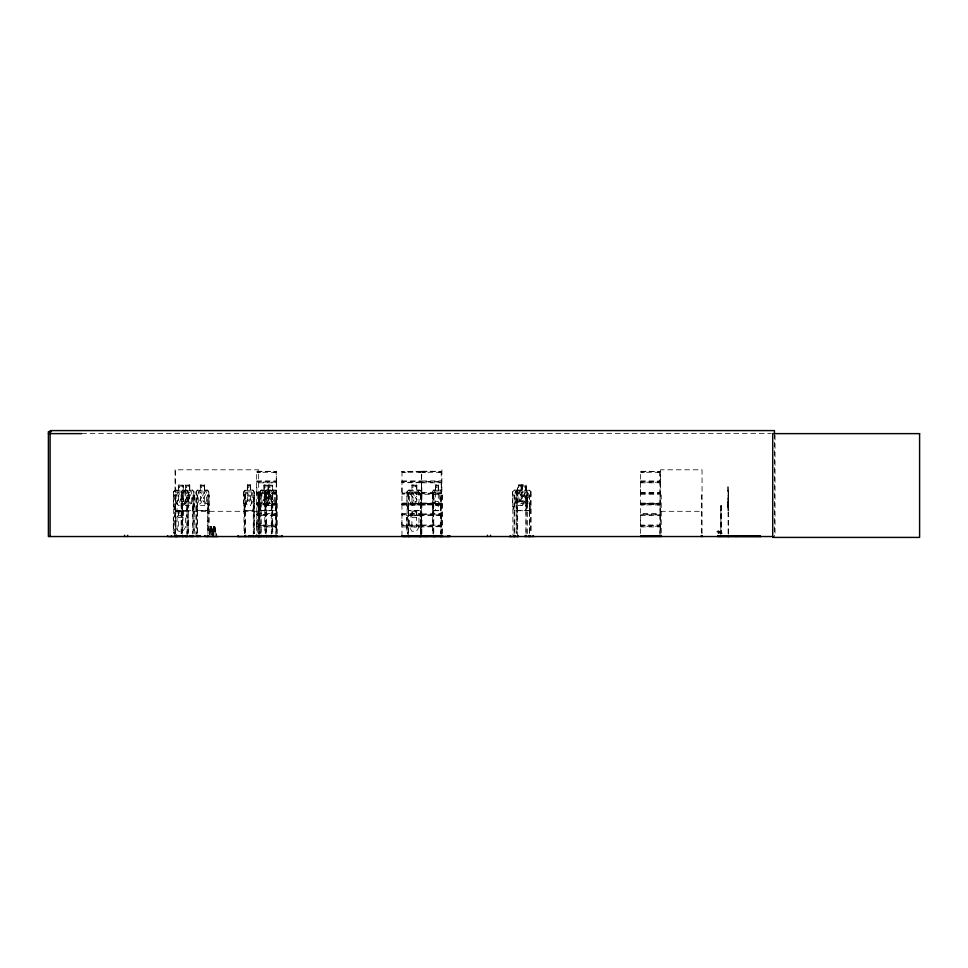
<?xml version="1.0" encoding="UTF-8"?>
<svg xmlns="http://www.w3.org/2000/svg" width="968" height="968" viewBox="0 0 968 968"><rect width="100%" height="100%" fill="white"/><g stroke="black" fill="none" stroke-linecap="round" stroke-linejoin="round"><path stroke-width="0.73" stroke-dasharray="4.84 3.63" d="M256.822 520.24L256.689 525.612L276.376 525.66L276.231 533.489M256.822 487.582L256.81 492.518M276.207 520.24L276.4 481.653M401.974 520.24L401.841 525.612L421.612 526.011L401.805 525.66M401.974 487.582L401.962 513.657L421.37 513.548L421.467 514.964M421.358 520.24L421.407 515.073M421.358 487.582L421.806 471.283L441.396 471.343L421.358 471.283L421.649 493.063L441.469 493.317L441.226 494.212L421.83 494.273L421.842 535.861M441.275 526.64L441.36 525.612L421.697 525.66L421.842 520.24M421.818 492.409L421.842 487.582M441.226 520.24L441.432 514.661M441.226 487.582L441.396 481.556L421.758 481.411M640.586 520.24L640.586 535.861M640.55 482.596L640.574 492.518L640.586 487.582M718.05 531.698L718.111 531.105M718.752 532.049C718.292 531.009 719.998 531.952 718.595 531.492M718.607 531.638L718.728 532.194M720.857 533.114L720.894 510.862M721.16 505.671L721.184 533.114L721.16 505.671L720.773 510.862M718.05 531.105L718.111 531.577M720.361 531.335C720.035 531.989 721.922 531.19 716.998 531.819M718.111 531.347L718.111 531.517M720.119 531.371L720.01 532.182L720.168 531.154M720.168 532.182L720.374 531.105M728.057 501.509L728.239 510.705L728.263 491.901L727.924 505.623L728.033 501.509M718.05 531.384L718.111 531.214M718.607 532.013L718.74 531.178M728.093 491.998L727.984 484.992L728.13 533.574M720.434 531.807L720.119 532.049M727.984 490.268L728.263 491.974M256.786 471.658L276.376 471.343L256.75 471.283L256.581 481.858L256.81 492.349L276.231 492.349L276.231 482.814L256.81 482.814M276.352 493.668L256.653 493.619L256.81 513.778M401.998 471.307L401.95 492.349L421.37 492.349L421.382 482.766L401.95 482.705M421.37 513.718L421.552 493.063L401.817 493.014M421.818 480.951L441.251 480.902L441.36 481.507M421.358 535.861L421.528 526.265M421.758 513.996L441.251 513.548L441.444 514.456M421.842 525.055L441.251 524.995L441.36 525.612M441.251 515.472L421.83 515.472L421.709 514.855L441.372 514.867M640.55 471.658L660.2 471.489L640.514 471.283L640.501 482.366M659.97 535.861L660.188 514.298L640.38 514.298L640.538 493.995M659.995 533.489L659.995 526.87M640.574 492.518L640.501 493.765M660.019 515.121L659.995 524.995L640.586 525.055L640.38 514.298M660.212 481.907L659.97 492.349M210.673 535.001L211.024 526.58L210.262 535.001M213.88 535.001L214.218 526.58L213.468 535.001L211.508 526.58L212.875 536.405M719.478 532.194L719.672 531.142L719.079 531.916M719.781 531.384L719.938 531.964M401.95 513.657L401.95 524.995L421.37 524.995L421.37 515.472L401.95 515.472M256.653 493.619L256.81 492.579M421.709 514.165L421.673 514.807M421.395 471.658L401.744 471.489L421.395 471.319M401.938 504.352L421.806 504.352M401.938 504.304L441.263 504.352M660.2 504.134L660.043 503.469L640.368 503.626L659.97 503.929M441.251 526.689L421.83 526.919L421.649 526.217L441.42 526.217M209.536 535.001L210.818 526.58M212.73 535.001L214.013 526.58L212.428 535.001M209.233 535.001L210.758 526.58L211.532 526.58L213.492 535.001M440.234 510.535L441.226 505.599M440.307 510.705L441.372 505.599M252.878 510.535L253.894 505.599L254.136 491.925L254.197 533.574M252.963 510.705L254.027 505.599L253.084 510.705L244.989 510.705L243.815 505.623L243.815 491.901L245.013 490.098L247.348 490.098M209.124 533.598L210.685 526.58L209.028 533.598L209.088 495.023L207.612 495.023L207.612 533.574M212.004 535.001L213.88 526.58L214.739 526.58L216.699 535.001M213.868 526.58L211.895 535.001L211.242 526.58M275.287 510.535L276.485 505.599L276.594 491.998L275.348 490.098M256.617 493.16L276.4 493.063M421.673 493.063L421.842 494.273M421.637 514.359L441.384 514.214M640.392 493.16L660.128 493.014M268.777 485.162L272.601 485.162L272.492 490.268L274.488 491.974L274.488 501.509L271.113 510.705L272.431 505.599L272.347 491.974L270.919 490.268M183.291 490.098L183.254 484.992L178.318 484.992L178.366 490.098L175.135 490.098L173.393 491.901L173.393 505.623L175.123 510.705L192.596 510.705L194.06 505.623L194.06 491.901L192.463 490.098M192.596 510.705L194.06 505.623M207.273 510.535L208.701 505.599L207.37 510.705M525.527 510.535L527.04 505.599L527.209 491.925L525.6 490.098L522.296 490.098L522.345 484.992M525.648 510.705L527.209 505.623L526.991 491.998M186.534 510.535L188.058 505.599L188.01 491.998L186.534 490.268M186.655 510.705L188.228 505.623L188.179 491.925L186.606 490.098L182.48 490.098M187.199 533.707L187.986 531.238L187.986 517.638M186.618 536.345L188.143 531.263L188.143 517.565L186.57 515.738L175.039 515.738M420.705 533.707L421.443 531.238L421.491 517.638L419.967 515.908M420.136 536.345L421.661 531.263L421.612 517.565L420.039 515.738L408.544 515.738L406.802 517.541L406.802 531.263L407.697 533.804M529.145 510.535L530.984 505.623L529.254 510.705M256.617 481.653L276.437 481.701M401.756 514.298L421.504 514.214M640.38 481.653L660.176 481.713M640.574 482.814L659.995 482.814L660.188 514.298M421.479 493.716L401.793 493.559M421.467 514.903L401.841 514.855M441.335 493.716L421.758 493.765M660.079 482.258L640.465 482.209M660.079 514.903L640.417 514.758M441.42 504.134L421.806 504.304M256.653 525.66L256.822 535.861M276.376 482.161L256.653 482.1M276.376 526.265L256.665 526.253M421.528 482.161L401.841 482.209M441.396 482.161L421.673 482.1M276.34 514.855L256.617 514.613M401.805 481.556L421.504 481.507M640.417 525.66L660.128 525.66M273.75 472.275L275.444 472.275M273.75 504.921L275.444 504.921M418.89 472.275L420.596 472.275M418.89 504.921L420.596 504.921M438.77 472.275L440.464 472.275M438.77 504.921L440.464 504.921M657.514 472.275L659.208 472.275M657.514 504.921L659.208 504.921M438.25 490.098L440.416 490.098L441.469 491.901L441.469 505.623L440.44 510.705L433.301 510.705L432.381 491.925L433.337 490.098L435.503 490.098M432.478 491.998L433.47 490.098M522.127 505.599L524.559 501.509L524.559 491.974L522.127 490.268L522.188 485.162M185.553 501.509L183.085 505.599L178.487 505.599L176.019 501.509L176.019 491.974L178.487 490.268L178.536 485.162L183.133 485.162L183.085 490.268L185.553 491.974L189.547 491.974L189.547 501.509L185.541 501.509L185.553 491.974M257.73 472.275L260.743 472.275M257.73 504.921L260.743 504.921M402.882 472.275L405.894 472.275M422.75 472.275L425.763 472.275M402.882 504.921L405.894 504.921M422.75 504.921L425.763 504.921M641.494 472.275L644.506 472.275M641.494 504.921L644.506 504.921M243.936 491.974L245.146 490.098M411.63 503.856L414.34 498.919C416.216 506.675 422.266 505.054 415.393 497.794C421.866 490.97 416.349 489.227 414.425 496.644C412.537 489.251 406.681 490.897 413.348 497.83L410.045 503.687L411.666 503.517M259.666 533.574L259.642 491.925L261.009 490.098L264.022 490.098M261.106 490.098L259.787 491.998L259.956 533.574M181.137 533.574L181.125 491.925L182.577 490.098M182.637 490.268L181.355 491.998L181.258 505.599L182.528 510.705M197.508 490.268L196.226 491.998L196.298 533.574M276.376 504.292L276.243 503.469L256.822 503.844M266.127 510.705L264.663 505.623L264.663 491.901L266.176 490.098M264.796 491.974L266.224 490.268M517.807 490.098L516.198 491.925L516.307 533.574M517.88 490.268L516.367 491.998L516.416 505.599L517.88 510.535M435.467 490.268L433.979 491.974L433.979 501.509L435.467 505.599L438.25 505.599L439.738 501.509L439.738 491.974L438.25 490.268L438.48 484.992L435.37 484.992L435.467 510.705M401.998 503.953L441.456 503.675L401.805 503.832M441.202 471.307L441.239 481.011M659.946 471.307L660.103 481.507M514.347 490.098L512.58 491.901L512.58 505.623L514.298 510.705L529.302 510.705M173.562 491.974L175.244 490.268M407.068 491.974L408.75 490.268M175.075 515.738L173.296 517.541L173.296 531.263L174.179 533.804M175.148 515.908L173.453 517.614L173.502 531.238L175.148 536.175M640.586 503.844L660.007 503.965M276.183 472.287L256.847 472.287M276.183 504.933L256.871 504.921M421.334 472.287L401.998 472.287M441.202 472.287L421.866 472.287M421.334 504.933L402.01 504.921M441.202 504.933L421.891 504.921M659.946 472.287L640.61 472.287M640.586 503.215L659.97 503.215L640.635 503.215M659.946 504.933L640.635 504.921M200.412 490.268L198.271 491.974L198.271 501.509L200.412 505.599L204.417 505.599L206.559 501.509L206.559 491.974L204.417 490.268L204.417 485.162M517.602 490.268L515.17 491.974L515.17 501.509L517.602 505.599L525.866 505.599L528.322 501.509L528.322 491.974L525.866 490.268L525.866 485.162L517.602 485.162L517.65 490.268L517.432 484.992L526.072 484.992L526.072 490.098L529.254 490.098L530.984 491.901L529.206 490.098M521.28 490.268L518.824 491.974L518.824 501.509L521.28 505.599M81.663 433.628L771.218 433.628M256.81 480.902L276.231 480.902L276.207 471.283L276.376 481.616M401.95 480.902L421.37 480.902M640.574 480.902L659.995 481.011M421.83 482.814L441.251 482.814L441.226 535.861M185.408 490.098L185.408 484.992L189.776 484.992L189.776 490.098M247.215 484.992L250.736 484.992M185.541 485.162L189.631 485.162M204.502 485.162L200.412 485.162L200.509 490.268M247.324 485.162L250.627 485.162M264.07 485.162L268.16 485.162M416.639 485.162L411.993 485.162L412.041 490.268L409.537 491.974L409.537 501.509L411.993 505.599L416.591 505.599L419.059 501.509L419.059 491.974L416.591 490.268L416.76 484.992M435.467 485.162L438.383 485.162M521.316 486.021L518.412 486.021L518.412 487.715L521.316 487.715M522.103 486.021L525.043 486.021L525.043 487.715L522.103 487.715M189.692 490.098L192.547 490.098M204.55 490.098L207.418 490.098L208.931 491.901L208.931 505.623L207.467 510.705L197.315 510.705L196.081 505.623M250.615 490.098L253.059 490.098M266.067 490.098L271.064 490.098L272.577 491.901L272.431 533.574M272.625 490.098L275.457 490.098L276.727 491.925L276.8 533.574M416.76 490.098L420.16 490.098L421.733 491.925L421.685 505.623L420.173 510.705L408.593 510.705M514.286 490.098L517.493 490.098M517.771 490.098L521.159 490.098M175.196 490.268L192.487 490.268M197.411 490.268L207.358 490.268M245.061 490.268L253.011 490.268M261.07 490.268L275.396 490.268M408.714 490.268L420.088 490.268L421.564 491.998L421.564 505.599L420.051 510.535L408.714 510.535M433.374 490.268L440.379 490.268M529.193 490.268L514.359 490.268L512.737 491.974L512.955 535.062M208.834 491.901L208.786 533.574M243.815 491.901L244.057 533.574M259.642 491.925L259.739 505.623L260.961 510.705L275.493 510.705L276.618 505.623M264.663 491.901L264.893 533.574M432.381 491.925L432.514 533.574M272.492 491.974L267.446 491.962L269.963 497.83C264.506 504.715 269.068 506.917 270.762 498.919C272.359 506.929 277.126 504.715 271.621 497.794C276.8 491.308 272.48 488.985 270.834 496.644L268.729 492.01L268.777 501.509L272.492 501.509M435.467 491.974L438.25 491.974M421.83 492.349L441.251 492.349L441.396 493.014M640.574 492.349L659.995 492.349M640.465 493.656L660.128 493.607M421.37 494.273L401.95 494.164M640.586 494.273L659.995 494.273L659.995 513.548L640.574 513.548M173.599 495.023L177.047 495.023L177.047 533.549M181.137 495.023L182.613 495.023L182.613 536.538M196.008 495.023L197.472 495.023L197.472 536.538M244.057 495.023L245.4 495.023L245.4 533.574M259.666 495.023L261.13 495.023L261.13 536.538M264.893 495.023L266.333 495.023L266.333 533.574M407.117 495.023L408.605 495.023L408.605 533.574M421.963 495.023L420.463 495.023L420.463 533.574M432.514 495.023L433.773 495.023L433.773 536.538M512.798 495.023L514.298 495.023L514.298 533.574M527.451 495.023L525.951 495.023L525.951 533.574M530.972 495.023L529.472 495.023L529.472 533.574M660.551 495.023L661.253 495.023L661.253 533.549M702.066 495.023L701.352 495.023L701.352 533.549M728.045 495.023L728.674 495.023M258.432 496.741L258.65 510.705M435.467 501.509L438.25 501.509M517.602 501.509L525.866 501.509L525.866 491.974L517.602 491.974L517.517 533.574M276.243 504.328L256.714 504.292M640.55 504.304L660.007 504.328M243.815 505.623L245.11 510.705M272.577 505.623L268.777 505.599L266.781 501.509L266.781 491.974L268.777 490.268L268.753 484.992M416.809 490.098L416.809 484.992L411.836 484.992L411.872 490.098L408.641 490.098L406.899 491.901L406.899 505.623L408.75 510.535M516.198 505.623L517.759 510.705M175.196 510.535L192.487 510.535M197.411 510.535L207.358 510.535M245.061 510.535L253.011 510.535M261.07 510.535L275.396 510.535M433.374 510.535L440.379 510.535M529.193 510.535L514.359 510.535L512.737 505.599M175.631 511.31L258.662 511.31M660.551 511.31L702.054 511.31M256.81 513.548L276.231 513.548M276.4 514.25L256.605 514.661M720.833 505.671L721.196 514.54M276.207 525.055L256.822 525.055L256.822 515.412L276.231 515.472L276.34 525.612M640.574 515.472L659.995 515.472M188.107 517.565L186.534 515.738M660.128 526.253L640.465 526.302M256.81 526.919L276.231 526.919M401.974 535.861L401.974 526.919L421.37 526.919M640.574 526.919L659.995 526.919M720.664 531.662L716.998 531.771M718.075 533.15L722.43 533.15M660.007 471.283L659.995 480.902M183 510.801L183 515.908L185.469 517.614L185.469 527.149L183 531.238L178.39 531.238L175.922 527.149L175.922 517.614L178.39 515.908L178.269 510.632M189.547 490.268L191.688 491.974L191.688 501.509L189.547 505.599L185.541 505.599L183.4 501.509L183.4 491.974L185.541 490.268L185.493 484.992M525.527 490.268L527.04 491.998M207.321 490.098L208.786 491.974L207.273 490.268M192.402 490.268L193.915 491.974M275.287 490.268L276.485 491.998M252.926 490.098L254.136 491.925M252.878 490.268L253.894 491.998M440.271 490.098L441.372 491.974M421.37 492.349L421.528 493.063M421.491 525.612L421.358 525.055M401.805 526.265L401.974 526.919M406.899 505.623L408.641 510.705M408.653 536.175L407.008 531.238L407.008 517.614M173.599 505.599L175.244 510.535M264.893 505.599L266.224 510.535M259.787 505.599L261.058 510.705M196.226 505.599L197.508 510.535M181.355 505.599L182.637 510.535M181.125 505.623L182.444 510.705M214.714 526.58L216.59 535.001M432.623 505.599L433.446 510.705M216.167 535.001L214.642 526.58L216.082 536.405M211.435 526.58L212.96 535.001M256.81 494.103L276.231 494.273L276.037 536.538M214.448 526.58L215.126 535.001M214.376 526.58L214.714 535.001M211.169 526.58L211.52 535.001M720.797 514.54L720.809 534.542M775.029 435.116L775.029 536.538M774.436 433.628L774.436 536.538M728.589 495.023L728.589 536.538M718.498 533.041L718.099 530.766L718.123 533.041M702.066 533.549L702.054 469.807L660.551 469.807L660.551 533.549M530.948 491.901L530.972 533.574M530.779 491.974L530.827 533.574M529.617 495.023L529.617 533.574M527.294 495.023L527.451 533.574M526.12 495.023L526.12 536.538M526.035 484.992L525.914 490.268M522.127 491.974L522.127 501.509M521.28 485.162L521.328 490.268M521.28 491.974L521.28 501.509M521.159 484.992L521.111 490.098M517.662 536.538L517.662 495.023L516.162 495.023L516.162 533.574M514.129 495.023L514.129 533.574M442.449 533.549L442.461 495.023L440.537 495.023L440.537 533.574M441.916 469.807L441.795 533.574M440.984 495.023L440.984 533.574M438.347 484.992L438.25 510.705M435.6 485.162L435.6 490.268M433.325 495.023L433.325 533.574M432.95 495.023L432.95 533.574M420.608 495.023L420.608 536.538M416.724 510.632L416.676 515.738M416.555 510.801L416.506 515.908L418.975 517.614L418.975 527.149L416.506 531.238L411.908 531.238L409.44 527.149L409.44 517.614L411.908 515.908L411.787 510.632M411.944 510.801L411.944 515.908M408.472 495.023L408.472 533.574M407.117 491.974L407.117 533.574M277.126 533.574L277.126 495.023L275.698 495.023L275.698 533.574M272.601 490.268L272.734 484.992L268.644 484.992L268.644 490.098M272.734 533.574L272.734 495.023L271.258 495.023L271.258 533.574M271.548 495.023L271.548 533.574M268.16 490.268L268.293 484.992L263.925 484.992L264.07 490.268L261.929 491.974L261.929 501.509L264.07 505.599L268.063 505.599L270.205 501.509L270.205 491.974L268.063 490.268L268.063 485.162M265.994 495.023L265.994 533.574M265.232 495.023L265.232 533.574M264.155 485.162L264.155 490.268M260.84 495.023L260.84 533.574M259.134 536.538L259.218 495.023L257.258 495.023L257.258 533.549M258.662 495.023L258.674 533.574L258.662 469.807L175.631 469.807L175.631 533.549L175.559 495.023M254.596 533.574L254.596 495.023L253.265 495.023L253.265 533.574M253.664 495.023L253.664 536.538M250.615 484.992L250.627 490.268M250.494 485.162L250.494 490.268L252.2 491.974L252.2 501.509L250.494 505.599L247.324 505.599L245.63 501.509L245.63 491.974L247.324 490.268L247.348 484.992M247.457 485.162L247.457 490.268M244.989 495.023L244.989 533.574M244.456 495.023L244.456 533.574M207.902 495.023L207.902 533.574M204.647 490.098L204.647 484.992L200.267 484.992L200.364 490.098L197.351 490.098L195.984 491.925L196.008 535.062M204.55 484.992L204.502 490.268M197.182 495.023L197.182 533.574M194.217 533.574L194.217 495.023L192.741 495.023L192.741 533.574M193.83 491.974L193.915 533.574M193.031 495.023L193.031 533.574M189.692 484.992L189.631 490.268M188.312 533.574L188.457 495.023L186.957 495.023L186.957 533.574M187.102 495.023L187.102 536.538M183.206 510.632L183.049 515.908M182.311 495.023L182.311 533.574M181.427 495.023L181.427 533.574M178.439 510.801L178.439 515.908M175.014 469.807L175.099 533.574M174.954 495.023L174.954 533.574M173.599 491.974L173.744 533.574M728.093 505.599L728.069 510.705L728.093 505.599M246.235 491.962L248.389 497.83C243.779 504.461 247.554 507.099 249.078 498.919C250.494 507.111 254.463 504.461 249.792 497.794C254.173 491.562 250.603 488.804 249.127 496.644L247.336 492.01L246.235 491.962M515.871 491.962L518.945 497.83C512.217 505.018 517.941 506.688 519.913 498.919C521.776 506.7 527.729 505.03 520.953 497.794C527.33 490.994 521.909 489.215 519.997 496.644L517.444 492.01L515.871 491.962M191.422 503.687L190.043 503.856L187.683 498.919C186.001 506.845 180.834 504.824 186.776 497.794C181.185 491.187 185.88 489.07 187.611 496.644C189.304 489.094 194.302 491.127 188.542 497.83L191.422 503.687M206.293 503.687L204.913 503.856L202.554 498.919C200.872 506.845 195.705 504.824 201.647 497.794C196.056 491.187 200.739 489.07 202.481 496.644C204.175 489.094 209.173 491.127 203.413 497.83L206.293 503.687M269.939 503.687L268.559 503.856L266.212 498.919C264.518 506.845 259.363 504.824 265.293 497.794C259.714 491.199 264.397 489.07 266.139 496.644C267.833 489.094 272.819 491.127 267.071 497.83L269.939 503.687M176.721 491.962L179.842 497.83C173.018 505.042 178.826 506.675 180.822 498.919C182.698 506.675 188.76 505.054 181.875 497.794C188.361 490.97 182.843 489.227 180.907 496.644L178.318 492.01L176.721 491.962M527.935 503.687L526.362 503.856L523.652 498.919C521.776 506.688 515.75 505.042 522.611 497.794C516.15 490.97 521.643 489.227 523.579 496.644C525.442 489.251 531.287 490.909 524.644 497.83L527.935 503.687M256.847 503.203L276.207 503.215L256.871 503.215M401.998 503.203L421.358 503.215L402.01 503.215M421.866 503.203L441.226 503.215L421.891 503.215M182.262 486.021L179.31 486.021L179.31 487.715L182.262 487.715L182.262 486.021M188.833 486.021L186.255 486.021L186.255 487.715L188.833 487.715L188.833 486.021M203.703 486.021L201.126 486.021L201.126 487.715L203.703 487.715L203.703 486.021M249.938 486.021L247.893 486.021L247.893 487.715L249.938 487.715L249.938 486.021M267.349 486.021L264.784 486.021L264.784 487.715L267.349 487.715L267.349 486.021M271.839 486.021L269.443 486.021L269.443 487.715L271.839 487.715L271.839 486.021M415.78 486.021L412.816 486.021L412.816 487.715L415.78 487.715L415.78 486.021M437.754 486.021L435.963 486.021L435.963 487.715L437.754 487.715L437.754 486.021M183.085 491.974L178.487 491.974L178.487 501.509L183.085 501.509L183.085 491.974M204.417 491.974L200.412 491.974L200.412 501.509L204.417 501.509L204.417 491.974M250.494 491.974L247.324 491.974L247.324 501.509L250.494 501.509L250.494 491.974M268.063 491.974L264.07 491.974L264.07 501.509L268.063 501.509L268.063 491.974M416.591 491.974L411.993 491.974L411.993 501.509L416.591 501.509L416.591 491.974M182.178 511.661L179.213 511.661L179.213 513.355L182.178 513.355L182.178 511.661M415.683 511.661L412.731 511.661L412.731 513.355L415.683 513.355L415.683 511.661M183 517.614L178.39 517.614L178.39 527.149L183 527.149L183 517.614M416.506 517.614L411.908 517.614L411.908 527.149L416.506 527.149L416.506 517.614"/><path stroke-width="1.45" d="M183.061 536.502L183.061 535.679M266.636 536.502L266.648 535.679M434.39 536.502L434.402 535.679M720.519 536.502L720.531 535.679M736.091 536.502L736.188 535.679M718.026 536.502L718.05 535.849L760.316 535.849L760.195 536.538L760.195 535.849L760.303 536.514L718.026 536.478L718.038 535.849L718.026 536.538L718.159 535.849M760.207 535.849L760.316 536.502M718.038 536.163L760.316 536.127M237.765 536.538L282.571 536.429M176.249 536.429L176.115 535.244M200.073 536.429L200.17 535.752M509.495 536.538L517.989 536.429M175.256 535.461L175.208 536.429M408.932 536.405L408.762 535.461M660.333 536.429L640.574 536.478M426.174 536.429L426.235 535.752M238.201 536.429L238.273 535.752M269.636 536.429L269.721 535.752M191.591 536.429L191.688 535.752M263.744 536.429L263.828 535.752M51.425 431.68L48.4 431.68L48.4 536.538L772.924 536.538M48.4 433.628L81.602 433.628M256.822 535.861L276.207 535.861M401.974 535.861L421.358 535.861M421.842 535.861L441.226 535.861M640.586 535.861L659.97 535.861M175.099 536.175L186.497 536.175M256.786 536.139L276.243 536.139M401.938 536.115L421.395 536.115M421.806 536.115L441.263 536.115M640.55 536.139L660.007 536.115M200.17 536.32L167.488 536.502L167.5 535.679M401.95 536.478L449.975 536.502L449.963 535.679M533.937 536.429L525.334 536.429M525.878 536.429L525.963 535.461M205.01 536.429L217.885 536.538M277.151 536.429L277.054 535.752M268.656 536.429L268.559 535.752M260.852 536.429L260.973 535.461M448.136 536.429L448.075 535.752L448.015 536.538M266.744 536.429L266.744 535.679M251.172 536.429L251.075 535.679M774.436 433.628L774.436 430.591L50.106 430.591L50.106 536.538M728.589 535.461L728.662 536.538M728.13 535.461L728.045 536.538M701.28 535.461L701.28 536.538M661.338 535.461L661.325 536.538M660.442 535.679L660.491 536.538M533.174 535.679L533.174 536.538M529.932 535.679L529.932 536.538M529.314 535.461L529.46 536.538M528.939 535.679L528.939 536.538M525.793 535.461L525.793 536.538M525.128 535.679L525.128 536.538M518.195 535.679L518.195 536.538M517.819 535.461L517.819 536.538M517.662 535.461L517.662 536.538M515.133 535.679L515.133 536.538M514.456 535.461L514.456 536.538L514.286 535.461M513.96 535.679L513.96 536.538M510.317 535.679L510.317 536.538M490.486 535.244L490.486 536.538M487.461 535.244L487.461 536.538M442.461 535.461L442.449 536.538M441.928 535.461L441.904 536.538M440.888 535.461L440.888 536.538M440.452 535.461L440.452 536.538M435.334 535.679L435.334 536.538M433.858 535.461L433.858 536.538M433.422 535.461L433.422 536.538M426.295 535.679L426.295 536.538M424.093 535.679L424.093 536.538M420.451 535.461L420.451 536.538M420.306 535.461L420.306 536.538M420.003 535.679L420.003 536.538M409.065 535.679L409.065 536.538M408.629 535.461L408.629 536.538M404.987 535.679L404.987 536.538M281.954 535.679L281.954 536.538M276.969 535.679L276.969 536.538M275.904 535.461L275.904 536.538M275.565 535.461L275.565 536.538M272.226 535.679L272.226 536.538M271.415 535.461L271.415 536.538M271.125 535.461L271.125 536.538M269.806 535.679L269.806 536.538M268.475 535.679L268.475 536.538M266.454 535.461L266.454 536.538M266.115 535.461L266.115 536.538M263.913 535.679L263.913 536.538M261.275 535.461L261.275 536.538M260.319 535.679L260.319 536.538M260.077 535.679L260.077 536.538M259.146 535.461L259.218 536.538M258.879 535.679L258.879 536.538M257.101 535.461L257.101 536.538M255.431 535.679L255.431 536.538M253.555 535.461L253.555 536.538M253.156 535.461L253.156 536.538M249.962 535.679L249.962 536.538M248.691 535.679L248.691 536.538M245.509 535.461L245.509 536.538M245.098 535.461L245.098 536.538M238.346 535.679L238.346 536.538M213.311 535.679L213.311 536.538M207.769 535.461L207.781 536.538M207.479 535.461L207.515 536.538M204.829 535.679L204.829 536.538M200.255 535.679L200.255 536.538M198.44 535.679L198.44 536.538M197.617 535.461L197.617 536.538M197.315 535.461L197.315 536.538M192.898 535.461L192.898 536.538M192.608 535.461L192.608 536.538M191.773 535.679L191.773 536.538M190.587 535.679L190.684 536.538M189.958 535.679L189.958 536.538M186.945 535.461L186.945 536.538M186.8 535.461L186.8 536.538M186.497 535.679L186.497 536.538M185.384 535.679L185.384 536.538M182.746 535.461L182.746 536.538M182.456 535.461L182.456 536.538M177.204 535.461L177.204 536.538M176.902 535.679L176.902 536.538M176.503 535.244L176.503 536.538M175.559 535.461L175.523 536.538M175.014 535.461L175.002 536.538M171.469 535.679L171.469 536.538M127.631 535.244L127.631 536.538M124.606 535.244L124.606 536.538M438.915 536.32L438.976 535.679L438.915 536.32M919.6 433.628L772.73 433.628L772.73 537.409L919.6 537.409L919.6 433.628M702.163 536.538L702.163 535.679L702.115 536.538M258.674 536.538L258.674 535.461L258.601 536.538"/></g></svg>
